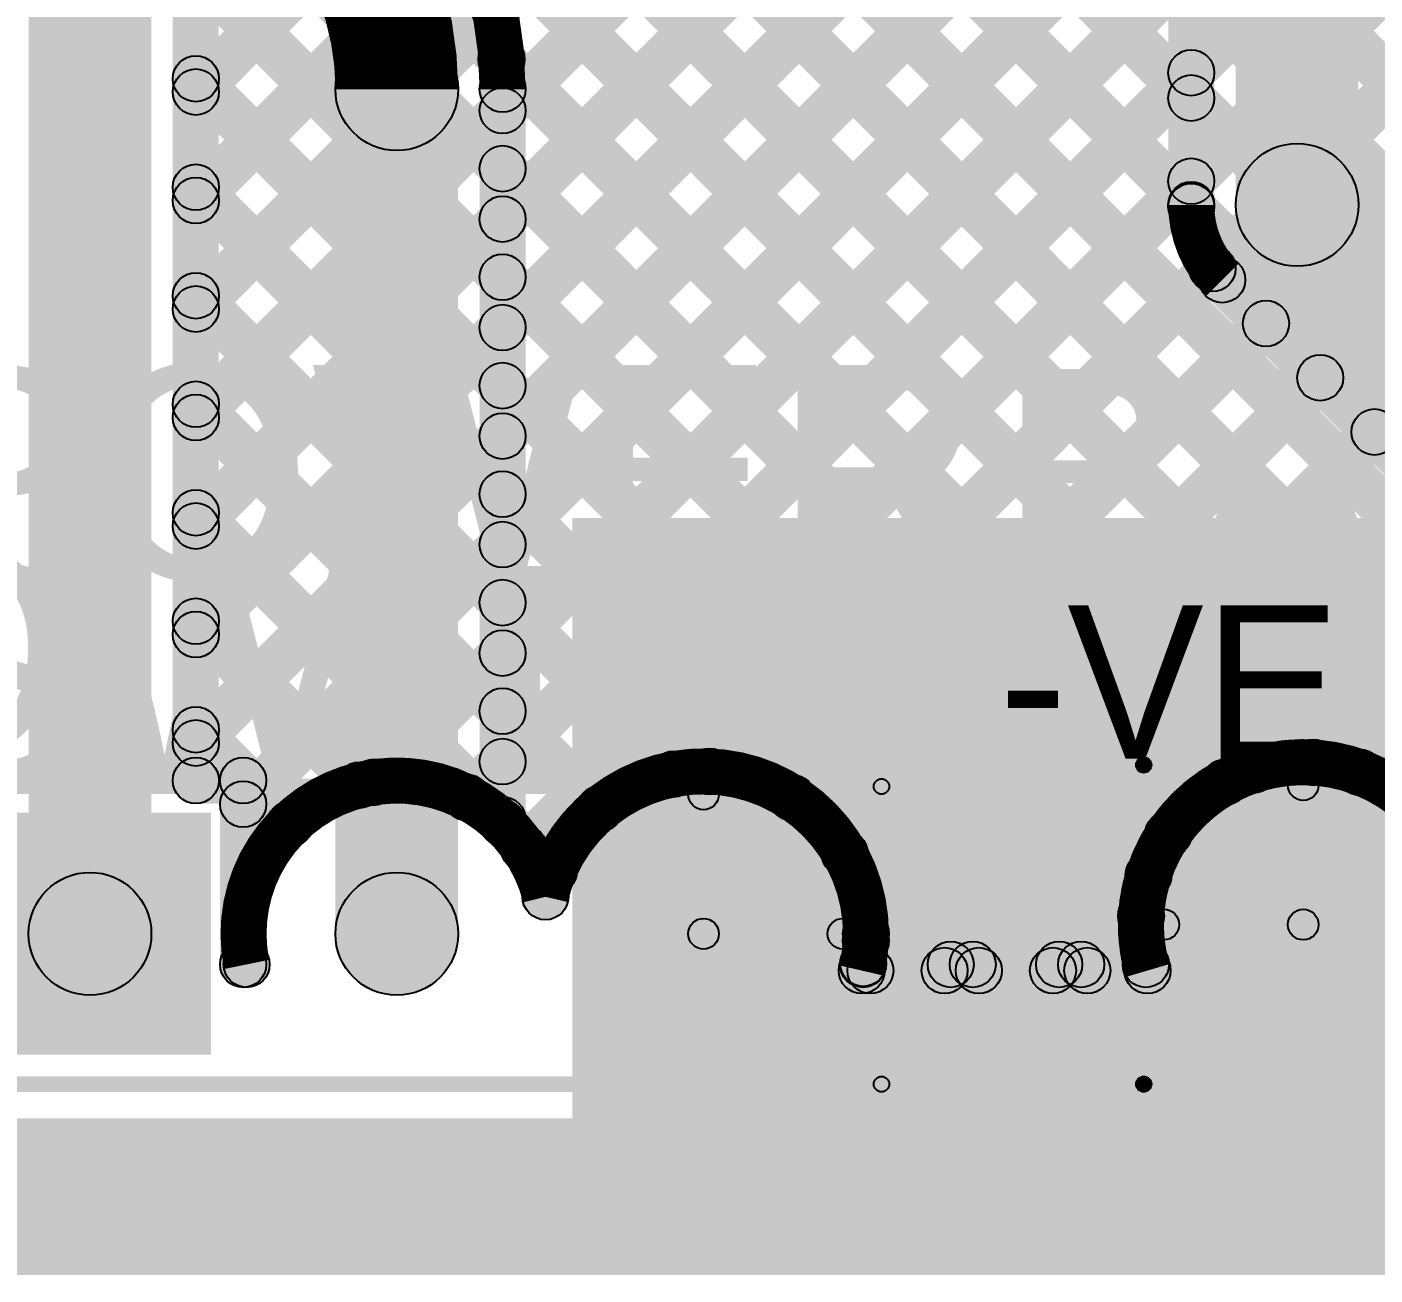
# Model space of a CAD drawing. Header units: millimetres. Extents: x 0 to 210, y 0 to 213.
# Drawn here: x 0.8422 to 1.2816, y -0.1094 to 0.2973 of the extents above; entities that cross this region are included whole.
import ezdxf

# ---------------------------------------------------------------- set-up
doc = ezdxf.new("R2010")
doc.units = ezdxf.units.MM
doc.header["$MEASUREMENT"] = 0
for name, color, linetype in [('BottomLayer', 5, 'Continuous'), ('BottomSolder', 6, 'Continuous'), ('PadHoleLayer', 156, 'Continuous'), ('TopLayer', 1, 'Continuous'), ('TopOverlay', 2, 'Continuous'), ('TopSolder', 216, 'Continuous')]:
    doc.layers.add(name, color=color, linetype=linetype)

# ---------------------------------------------------------------- blocks, each defined once
blk = doc.blocks.new('HDR_F_1X2_11')
at = {"layer": 'BottomLayer'}
blk.add_hatch(color=5, dxfattribs=at).paths.add_polyline_path([(-0.08543, 0.03543), (-0.01457, 0.03543), (-0.01457, -0.03543), (-0.08543, -0.03543)])
h = blk.add_hatch(color=5, dxfattribs=at)
edge = h.paths.add_edge_path()
edge.add_arc((0.05, 0), 0.03543, 0, 360)
at = {"layer": 'BottomSolder'}
blk.add_hatch(color=6, dxfattribs=at).paths.add_polyline_path([(-0.08943, 0.03943), (-0.01057, 0.03943), (-0.01057, -0.03943), (-0.08943, -0.03943)])
h = blk.add_hatch(color=6, dxfattribs=at)
edge = h.paths.add_edge_path()
edge.add_arc((0.05, 0), 0.03943, 0, 360)
at = {"layer": 'PadHoleLayer'}
h = blk.add_hatch(color=156, dxfattribs=at)
edge = h.paths.add_edge_path()
edge.add_arc((-0.05, 0), 0.01772, 0, 360)
h = blk.add_hatch(color=156, dxfattribs=at)
edge = h.paths.add_edge_path()
edge.add_arc((0.05, 0), 0.01772, 0, 360)
at = {"layer": 'TopLayer'}
blk.add_hatch(color=1, dxfattribs=at).paths.add_polyline_path([(-0.08543, 0.03543), (-0.01457, 0.03543), (-0.01457, -0.03543), (-0.08543, -0.03543)])
h = blk.add_hatch(color=1, dxfattribs=at)
edge = h.paths.add_edge_path()
edge.add_arc((0.05, 0), 0.03543, 0, 360)
at = {"layer": 'TopOverlay'}
h = blk.add_hatch(color=2, dxfattribs=at)
edge = h.paths.add_edge_path()
edge.add_arc((-0.102, 0.052), 0.0025, 0, 360)
h = blk.add_hatch(color=2, dxfattribs=at)
edge = h.paths.add_edge_path()
edge.add_arc((-0.102, 0.052), 0.0025, 0, 360)
for points in [[(0.102, 0.0545), (0.102, 0.0495), (-0.102, 0.0495), (-0.102, 0.0545)], [(-0.1045, 0.052), (-0.0995, 0.052), (-0.0995, -0.052), (-0.1045, -0.052)], [(0.0995, 0.052), (0.1045, 0.052), (0.1045, -0.052), (0.0995, -0.052)], [(0.102, -0.0495), (0.102, -0.0545), (-0.102, -0.0545), (-0.102, -0.0495)]]:
    blk.add_hatch(color=2, dxfattribs=at).paths.add_polyline_path(points)
h = blk.add_hatch(color=2, dxfattribs=at)
edge = h.paths.add_edge_path()
edge.add_arc((0.102, 0.052), 0.0025, 0, 360)
h = blk.add_hatch(color=2, dxfattribs=at)
edge = h.paths.add_edge_path()
edge.add_arc((0.102, 0.052), 0.0025, 0, 360)
h = blk.add_hatch(color=2, dxfattribs=at)
edge = h.paths.add_edge_path()
edge.add_arc((-0.102, -0.052), 0.0025, 0, 360)
h = blk.add_hatch(color=2, dxfattribs=at)
edge = h.paths.add_edge_path()
edge.add_arc((-0.102, -0.052), 0.0025, 0, 360)
h = blk.add_hatch(color=2, dxfattribs=at)
edge = h.paths.add_edge_path()
edge.add_arc((0.102, -0.052), 0.0025, 0, 360)
h = blk.add_hatch(color=2, dxfattribs=at)
edge = h.paths.add_edge_path()
edge.add_arc((0.102, -0.052), 0.0025, 0, 360)
at = {"layer": 'TopSolder'}
blk.add_hatch(color=216, dxfattribs=at).paths.add_polyline_path([(-0.08943, 0.03943), (-0.01057, 0.03943), (-0.01057, -0.03943), (-0.08943, -0.03943)])
h = blk.add_hatch(color=216, dxfattribs=at)
edge = h.paths.add_edge_path()
edge.add_arc((0.05, 0), 0.03943, 0, 360)
at = {"layer": 'TopOverlay'}
for centre in [(-0.102, 0.052), (-0.102, 0.052), (0.102, 0.052), (0.102, 0.052), (-0.102, -0.052), (-0.102, -0.052), (0.102, -0.052), (0.102, -0.052)]:
    blk.add_circle(centre, 0.0025, dxfattribs=at)
blk = doc.blocks.new('HDR_F_1X3_13')
at = {"layer": 'BottomLayer'}
blk.add_hatch(color=5, dxfattribs=at).paths.add_polyline_path([(-0.03543, 0.03543), (0.03543, 0.03543), (0.03543, -0.03543), (-0.03543, -0.03543)])
h = blk.add_hatch(color=5, dxfattribs=at)
edge = h.paths.add_edge_path()
edge.add_arc((0.1, 0), 0.03543, 0, 360)
h = blk.add_hatch(color=5, dxfattribs=at)
edge = h.paths.add_edge_path()
edge.add_arc((0.2, 0), 0.03543, 0, 360)
at = {"layer": 'BottomSolder'}
blk.add_hatch(color=6, dxfattribs=at).paths.add_polyline_path([(-0.03943, 0.03943), (0.03943, 0.03943), (0.03943, -0.03943), (-0.03943, -0.03943)])
h = blk.add_hatch(color=6, dxfattribs=at)
edge = h.paths.add_edge_path()
edge.add_arc((0.1, 0), 0.03943, 0, 360)
h = blk.add_hatch(color=6, dxfattribs=at)
edge = h.paths.add_edge_path()
edge.add_arc((0.2, 0), 0.03943, 0, 360)
at = {"layer": 'PadHoleLayer'}
h = blk.add_hatch(color=156, dxfattribs=at)
edge = h.paths.add_edge_path()
edge.add_arc((0, 0), 0.01772, 0, 360)
h = blk.add_hatch(color=156, dxfattribs=at)
edge = h.paths.add_edge_path()
edge.add_arc((0.1, 0), 0.01772, 0, 360)
h = blk.add_hatch(color=156, dxfattribs=at)
edge = h.paths.add_edge_path()
edge.add_arc((0.2, 0), 0.01772, 0, 360)
at = {"layer": 'TopLayer'}
blk.add_hatch(color=1, dxfattribs=at).paths.add_polyline_path([(-0.03543, 0.03543), (0.03543, 0.03543), (0.03543, -0.03543), (-0.03543, -0.03543)])
h = blk.add_hatch(color=1, dxfattribs=at)
edge = h.paths.add_edge_path()
edge.add_arc((0.1, 0), 0.03543, 0, 360)
h = blk.add_hatch(color=1, dxfattribs=at)
edge = h.paths.add_edge_path()
edge.add_arc((0.2, 0), 0.03543, 0, 360)
at = {"layer": 'TopOverlay'}
for points in [[(-0.062, 0.0455), (-0.062, 0.0505), (0.258, 0.0505), (0.258, 0.0455)], [(0.2605, -0.049), (0.2555, -0.049), (0.2555, 0.048), (0.2605, 0.048)], [(-0.062, -0.0515), (-0.062, -0.0465), (0.258, -0.0465), (0.258, -0.0515)]]:
    blk.add_hatch(color=2, dxfattribs=at).paths.add_polyline_path(points)
h = blk.add_hatch(color=2, dxfattribs=at)
edge = h.paths.add_edge_path()
edge.add_arc((0.258, 0.048), 0.0025, 0, 360)
h = blk.add_hatch(color=2, dxfattribs=at)
edge = h.paths.add_edge_path()
edge.add_arc((0.258, 0.048), 0.0025, 0, 360)
h = blk.add_hatch(color=2, dxfattribs=at)
edge = h.paths.add_edge_path()
edge.add_arc((0.258, -0.049), 0.0025, 0, 360)
h = blk.add_hatch(color=2, dxfattribs=at)
edge = h.paths.add_edge_path()
edge.add_arc((0.258, -0.049), 0.0025, 0, 360)
at = {"layer": 'TopSolder'}
blk.add_hatch(color=216, dxfattribs=at).paths.add_polyline_path([(-0.03943, 0.03943), (0.03943, 0.03943), (0.03943, -0.03943), (-0.03943, -0.03943)])
h = blk.add_hatch(color=216, dxfattribs=at)
edge = h.paths.add_edge_path()
edge.add_arc((0.1, 0), 0.03943, 0, 360)
h = blk.add_hatch(color=216, dxfattribs=at)
edge = h.paths.add_edge_path()
edge.add_arc((0.2, 0), 0.03943, 0, 360)
at = {"layer": 'TopOverlay'}
for centre in [(0.258, 0.048), (0.258, 0.048), (0.258, -0.049), (0.258, -0.049)]:
    blk.add_circle(centre, 0.0025, dxfattribs=at)

msp = doc.modelspace()

# ---------------------------------------------------------------- hatches: boundary and pattern name
at = {"layer": 'BottomLayer'}
for points in [[(0.88278, 0.0018), (0.84278, 0.0018), (0.84278, 0.69522), (0.88278, 0.69522)], [(0.90478, 0.05174), (0.88978, 0.05174), (0.88978, 0.69522), (0.90478, 0.69522)], [(1.22925, 0.23932), (1.21425, 0.23932), (1.21425, 0.67246), (1.22925, 0.67246)], [(1.27625, 0.23932), (1.23625, 0.23932), (1.23625, 0.67246), (1.27625, 0.67246)], [(0.90258, 0.2708), (0.89197, 0.2814), (1.21644, 0.60587), (1.22705, 0.59526)], [(0.89197, 0.5933), (0.90258, 0.60391), (1.22705, 0.27944), (1.21644, 0.26884)], [(0.90258, 0.23544), (0.89197, 0.24605), (1.21644, 0.57052), (1.22705, 0.55991)], [(0.89197, 0.55795), (0.90258, 0.56855), (1.22705, 0.24408), (1.21645, 0.23348)], [(0.90258, 0.20009), (0.89197, 0.21069), (1.21644, 0.53516), (1.22705, 0.52455)], [(0.89197, 0.52259), (0.90258, 0.5332), (1.32905, 0.10673), (1.31844, 0.09612)], [(0.90258, 0.16473), (0.89197, 0.17534), (1.21644, 0.49981), (1.22705, 0.4892)], [(0.89197, 0.48724), (0.90258, 0.49784), (1.32905, 0.07138), (1.31844, 0.06077)], [(0.90258, 0.12938), (0.89197, 0.13998), (1.21644, 0.46445), (1.22705, 0.45384)], [(0.89197, 0.45188), (0.90258, 0.46249), (1.31362, 0.05145), (1.30301, 0.04085)], [(0.90258, 0.09402), (0.89197, 0.10463), (1.21644, 0.42909), (1.22705, 0.41849)], [(0.89197, 0.41653), (0.90258, 0.42713), (1.26677, 0.06294), (1.25616, 0.05234)], [(0.90258, 0.05867), (0.89197, 0.06927), (1.21644, 0.39374), (1.22705, 0.38313)], [(0.89197, 0.38117), (0.90258, 0.39178), (1.23793, 0.05643), (1.22732, 0.04582)], [(0.89197, 0.34582), (0.90258, 0.35642), (1.21952, 0.03949), (1.20891, 0.02888)], [(0.91801, 0.03874), (0.90741, 0.04935), (1.21644, 0.35838), (1.22705, 0.34778)], [(0.89197, 0.31046), (0.90258, 0.32107), (1.21069, 0.01296), (1.20009, 0.00235)], [(0.96048, 0.04585), (0.94987, 0.05646), (1.21644, 0.32303), (1.22705, 0.31242)], [(0.89197, 0.2751), (0.90258, 0.28571), (1.19117, -0.00288), (1.18056, -0.01348)], [(0.9909, 0.04092), (0.98029, 0.05152), (1.21644, 0.28767), (1.22705, 0.27707)], [(1.00959, 0.02425), (0.99898, 0.03486), (1.21644, 0.25232), (1.22705, 0.24171)], [(1.2421, 0.22518), (1.27039, 0.25346), (1.37239, 0.15146), (1.3441, 0.12318)], [(0.89197, 0.23975), (0.90258, 0.25036), (1.15581, -0.00288), (1.14521, -0.01348)], [(1.07009, 0.0494), (1.05948, 0.06), (1.22337, 0.22389), (1.23397, 0.21328)], [(1.22655, 0.20962), (1.23715, 0.22023), (1.32905, 0.12833), (1.31844, 0.11772)], [(0.89197, 0.20439), (0.90258, 0.215), (1.05843, 0.05915), (1.04782, 0.04855)], [(1.09693, 0.04088), (1.08632, 0.05149), (1.2408, 0.20597), (1.25141, 0.19536)], [(1.11409, 0.02268), (1.10348, 0.03329), (1.25848, 0.18829), (1.26909, 0.17768)], [(0.89197, 0.16904), (0.90258, 0.17965), (1.03434, 0.04789), (1.02373, 0.03728)], [(1.12096, -0.00579), (1.11036, 0.00481), (1.27616, 0.17061), (1.28677, 0.16001)], [(1.14863, -0.01348), (1.13802, -0.00288), (1.29384, 0.15294), (1.30444, 0.14233)], [(0.89197, 0.13368), (0.90258, 0.14429), (1.01927, 0.0276), (1.00867, 0.01699)], [(1.02, -0.08176), (1.299, -0.08176), (1.299, 0.13732), (1.02, 0.13732)], [(1.24737, 0.0499), (1.23676, 0.06051), (1.31151, 0.13526), (1.32212, 0.12465)], [(0.89197, 0.09833), (0.90258, 0.10893), (0.95597, 0.05555), (0.94536, 0.04494)], [(1.28195, 0.04913), (1.27135, 0.05974), (1.31844, 0.10683), (1.32905, 0.09622)], [(0.89197, 0.06297), (0.90258, 0.07358), (0.93326, 0.0429), (0.92266, 0.03229)], [(0.89728, 0.04424), (0.89728, 0.05924), (0.91271, 0.05924), (0.91271, 0.04424)], [(0.92021, -0.00818), (0.90521, -0.00818), (0.90521, 0.05174), (0.92021, 0.05174)], [(1.26325, 0.0048), (1.25325, 0.0048), (1.25325, 0.05024), (1.26325, 0.05024)], [(1.06778, 0.0018), (1.05778, 0.0018), (1.05778, 0.04724), (1.06778, 0.04724)], [(1.18399, -0.01348), (1.17338, -0.00288), (1.20254, 0.02629), (1.21315, 0.01568)], [(1.21281, -0.0002), (1.21281, 0.0098), (1.25825, 0.0098), (1.25825, -0.0002)], [(1.06278, -0.0032), (1.06278, 0.0068), (1.10821, 0.0068), (1.10821, -0.0032)], [(1.11476, -0.01568), (1.11476, -0.00068), (1.20693, -0.00068), (1.20693, -0.01568)], [(0.58, -0.10939), (1.837, -0.10939), (1.837, -0.05834), (0.58, -0.05834)]]:
    msp.add_hatch(color=5, dxfattribs=at).paths.add_polyline_path(points)
h = msp.add_hatch(color=5, dxfattribs=at)
edge = h.paths.add_edge_path()
edge.add_arc((0.89728, 0.28041), 0.0075, 0, 360)
h = msp.add_hatch(color=5, dxfattribs=at)
edge = h.paths.add_edge_path()
edge.add_arc((1.22175, 0.28237), 0.0075, 0, 360)
h = msp.add_hatch(color=5, dxfattribs=at)
edge = h.paths.add_edge_path()
edge.add_arc((0.89728, 0.2761), 0.0075, 0, 360)
h = msp.add_hatch(color=5, dxfattribs=at)
edge = h.paths.add_edge_path()
edge.add_arc((1.22175, 0.27414), 0.0075, 0, 360)
h = msp.add_hatch(color=5, dxfattribs=at)
edge = h.paths.add_edge_path()
edge.add_arc((1.25625, 0.23932), 0.02, 0, 360)
h = msp.add_hatch(color=5, dxfattribs=at)
edge = h.paths.add_edge_path()
edge.add_arc((1.25625, 0.23932), 0.02, 0, 360)
h = msp.add_hatch(color=5, dxfattribs=at)
edge = h.paths.add_edge_path()
edge.add_arc((0.89728, 0.24505), 0.0075, 0, 360)
h = msp.add_hatch(color=5, dxfattribs=at)
edge = h.paths.add_edge_path()
edge.add_arc((1.22175, 0.24701), 0.0075, 0, 360)
h = msp.add_hatch(color=5, dxfattribs=at)
edge = h.paths.add_edge_path()
edge.add_arc((0.89728, 0.24075), 0.0075, 0, 360)
h = msp.add_hatch(color=5, dxfattribs=at)
edge = h.paths.add_edge_path()
edge.add_arc((1.22175, 0.23932), 0.0075, 0, 360)
h = msp.add_hatch(color=5, dxfattribs=at)
edge = h.paths.add_edge_path()
edge.add_arc((1.22175, 0.23932), 0.0075, 0, 360)
h = msp.add_hatch(color=5, dxfattribs=at)
edge = h.paths.add_edge_path()
edge.add_arc((1.22175, 0.23932), 0.0075, 0, 360)
h = msp.add_hatch(color=5, dxfattribs=at)
edge = h.paths.add_edge_path()
edge.add_arc((1.22175, 0.23878), 0.0075, 0, 360)
h = msp.add_hatch(color=5, dxfattribs=at)
edge = h.paths.add_edge_path()
edge.add_arc((1.22867, 0.21858), 0.0075, 0, 360)
h = msp.add_hatch(color=5, dxfattribs=at)
edge = h.paths.add_edge_path()
edge.add_arc((1.23185, 0.21492), 0.0075, 0, 360)
h = msp.add_hatch(color=5, dxfattribs=at)
edge = h.paths.add_edge_path()
edge.add_arc((1.23185, 0.21492), 0.0075, 0, 360)
h = msp.add_hatch(color=5, dxfattribs=at)
edge = h.paths.add_edge_path()
edge.add_arc((1.23185, 0.21492), 0.0075, 0, 360)
h = msp.add_hatch(color=5, dxfattribs=at)
edge = h.paths.add_edge_path()
edge.add_arc((0.89728, 0.2097), 0.0075, 0, 360)
h = msp.add_hatch(color=5, dxfattribs=at)
edge = h.paths.add_edge_path()
edge.add_arc((0.89728, 0.20539), 0.0075, 0, 360)
h = msp.add_hatch(color=5, dxfattribs=at)
edge = h.paths.add_edge_path()
edge.add_arc((1.24611, 0.20067), 0.0075, 0, 360)
h = msp.add_hatch(color=5, dxfattribs=at)
edge = h.paths.add_edge_path()
edge.add_arc((1.26378, 0.18299), 0.0075, 0, 360)
h = msp.add_hatch(color=5, dxfattribs=at)
edge = h.paths.add_edge_path()
edge.add_arc((0.89728, 0.17434), 0.0075, 0, 360)
h = msp.add_hatch(color=5, dxfattribs=at)
edge = h.paths.add_edge_path()
edge.add_arc((0.89728, 0.17003), 0.0075, 0, 360)
h = msp.add_hatch(color=5, dxfattribs=at)
edge = h.paths.add_edge_path()
edge.add_arc((1.28146, 0.16531), 0.0075, 0, 360)
h = msp.add_hatch(color=5, dxfattribs=at)
edge = h.paths.add_edge_path()
edge.add_arc((0.89728, 0.13899), 0.0075, 0, 360)
h = msp.add_hatch(color=5, dxfattribs=at)
edge = h.paths.add_edge_path()
edge.add_arc((0.89728, 0.13468), 0.0075, 0, 360)
h = msp.add_hatch(color=5, dxfattribs=at)
edge = h.paths.add_edge_path()
edge.add_arc((0.89728, 0.10363), 0.0075, 0, 360)
h = msp.add_hatch(color=5, dxfattribs=at)
edge = h.paths.add_edge_path()
edge.add_arc((0.89728, 0.09932), 0.0075, 0, 360)
h = msp.add_hatch(color=5, dxfattribs=at)
edge = h.paths.add_edge_path()
edge.add_arc((0.89728, 0.06828), 0.0075, 0, 360)
h = msp.add_hatch(color=5, dxfattribs=at)
edge = h.paths.add_edge_path()
edge.add_arc((0.89728, 0.06397), 0.0075, 0, 360)
h = msp.add_hatch(color=5, dxfattribs=at)
edge = h.paths.add_edge_path()
edge.add_arc((1.06479, 0.0547), 0.0075, 0, 360)
h = msp.add_hatch(color=5, dxfattribs=at)
edge = h.paths.add_edge_path()
edge.add_arc((1.24207, 0.0552), 0.0075, 0, 360)
h = msp.add_hatch(color=5, dxfattribs=at)
edge = h.paths.add_edge_path()
edge.add_arc((1.26147, 0.05764), 0.0075, 0, 360)
h = msp.add_hatch(color=5, dxfattribs=at)
edge = h.paths.add_edge_path()
edge.add_arc((1.27665, 0.05443), 0.0075, 0, 360)
h = msp.add_hatch(color=5, dxfattribs=at)
edge = h.paths.add_edge_path()
edge.add_arc((0.89728, 0.05174), 0.0075, 0, 360)
h = msp.add_hatch(color=5, dxfattribs=at)
edge = h.paths.add_edge_path()
edge.add_arc((0.89728, 0.05174), 0.0075, 0, 360)
h = msp.add_hatch(color=5, dxfattribs=at)
edge = h.paths.add_edge_path()
edge.add_arc((0.91271, 0.05174), 0.0075, 0, 360)
h = msp.add_hatch(color=5, dxfattribs=at)
edge = h.paths.add_edge_path()
edge.add_arc((0.91271, 0.05174), 0.0075, 0, 360)
h = msp.add_hatch(color=5, dxfattribs=at)
edge = h.paths.add_edge_path()
edge.add_arc((0.95066, 0.05025), 0.0075, 0, 360)
h = msp.add_hatch(color=5, dxfattribs=at)
edge = h.paths.add_edge_path()
edge.add_arc((0.95517, 0.05115), 0.0075, 0, 360)
h = msp.add_hatch(color=5, dxfattribs=at)
edge = h.paths.add_edge_path()
edge.add_arc((1.05313, 0.05385), 0.0075, 0, 360)
h = msp.add_hatch(color=5, dxfattribs=at)
edge = h.paths.add_edge_path()
edge.add_arc((1.23263, 0.05113), 0.0075, 0, 360)
h = msp.add_hatch(color=5, dxfattribs=at)
edge = h.paths.add_edge_path()
edge.add_arc((0.98559, 0.04622), 0.0075, 0, 360)
h = msp.add_hatch(color=5, dxfattribs=at)
edge = h.paths.add_edge_path()
edge.add_arc((1.09163, 0.04619), 0.0075, 0, 360)
h = msp.add_hatch(color=5, dxfattribs=at)
edge = h.paths.add_edge_path()
edge.add_arc((1.25825, 0.05024), 0.005, 0, 360)
h = msp.add_hatch(color=5, dxfattribs=at)
edge = h.paths.add_edge_path()
edge.add_arc((0.91271, 0.04405), 0.0075, 0, 360)
h = msp.add_hatch(color=5, dxfattribs=at)
edge = h.paths.add_edge_path()
edge.add_arc((1.02903, 0.04259), 0.0075, 0, 360)
h = msp.add_hatch(color=5, dxfattribs=at)
edge = h.paths.add_edge_path()
edge.add_arc((1.06278, 0.04724), 0.005, 0, 360)
h = msp.add_hatch(color=5, dxfattribs=at)
edge = h.paths.add_edge_path()
edge.add_arc((0.92796, 0.03759), 0.0075, 0, 360)
h = msp.add_hatch(color=5, dxfattribs=at)
edge = h.paths.add_edge_path()
edge.add_arc((1.21421, 0.03418), 0.0075, 0, 360)
h = msp.add_hatch(color=5, dxfattribs=at)
edge = h.paths.add_edge_path()
edge.add_arc((1.00429, 0.02956), 0.0075, 0, 360)
h = msp.add_hatch(color=5, dxfattribs=at)
edge = h.paths.add_edge_path()
edge.add_arc((1.10878, 0.02799), 0.0075, 0, 360)
h = msp.add_hatch(color=5, dxfattribs=at)
edge = h.paths.add_edge_path()
edge.add_arc((1.01397, 0.02229), 0.0075, 0, 360)
h = msp.add_hatch(color=5, dxfattribs=at)
edge = h.paths.add_edge_path()
edge.add_arc((1.20785, 0.02098), 0.0075, 0, 360)
h = msp.add_hatch(color=5, dxfattribs=at)
edge = h.paths.add_edge_path()
edge.add_arc((0.86278, 0.0018), 0.02, 0, 360)
h = msp.add_hatch(color=5, dxfattribs=at)
edge = h.paths.add_edge_path()
edge.add_arc((1.01124, 0.01386), 0.0075, 0, 360)
h = msp.add_hatch(color=5, dxfattribs=at)
edge = h.paths.add_edge_path()
edge.add_arc((1.01124, 0.01386), 0.0075, 0, 360)
h = msp.add_hatch(color=5, dxfattribs=at)
edge = h.paths.add_edge_path()
edge.add_arc((1.20539, 0.00765), 0.0075, 0, 360)
h = msp.add_hatch(color=5, dxfattribs=at)
edge = h.paths.add_edge_path()
edge.add_arc((1.11571, 0.0018), 0.0075, 0, 360)
h = msp.add_hatch(color=5, dxfattribs=at)
edge = h.paths.add_edge_path()
edge.add_arc((1.11571, 0.0018), 0.0075, 0, 360)
h = msp.add_hatch(color=5, dxfattribs=at)
edge = h.paths.add_edge_path()
edge.add_arc((1.21281, 0.0048), 0.005, 0, 360)
h = msp.add_hatch(color=5, dxfattribs=at)
edge = h.paths.add_edge_path()
edge.add_arc((1.25825, 0.0048), 0.005, 0, 360)
h = msp.add_hatch(color=5, dxfattribs=at)
edge = h.paths.add_edge_path()
edge.add_arc((1.25825, 0.0048), 0.005, 0, 360)
h = msp.add_hatch(color=5, dxfattribs=at)
edge = h.paths.add_edge_path()
edge.add_arc((1.06278, 0.0018), 0.005, 0, 360)
h = msp.add_hatch(color=5, dxfattribs=at)
edge = h.paths.add_edge_path()
edge.add_arc((1.06278, 0.0018), 0.005, 0, 360)
h = msp.add_hatch(color=5, dxfattribs=at)
edge = h.paths.add_edge_path()
edge.add_arc((1.10821, 0.0018), 0.005, 0, 360)
h = msp.add_hatch(color=5, dxfattribs=at)
edge = h.paths.add_edge_path()
edge.add_arc((1.11566, -0.00049), 0.0075, 0, 360)
h = msp.add_hatch(color=5, dxfattribs=at)
edge = h.paths.add_edge_path()
edge.add_arc((0.91271, -0.00818), 0.0075, 0, 360)
h = msp.add_hatch(color=5, dxfattribs=at)
edge = h.paths.add_edge_path()
edge.add_arc((0.91385, -0.00818), 0.0075, 0, 360)
h = msp.add_hatch(color=5, dxfattribs=at)
edge = h.paths.add_edge_path()
edge.add_arc((1.11476, -0.00818), 0.0075, 0, 360)
h = msp.add_hatch(color=5, dxfattribs=at)
edge = h.paths.add_edge_path()
edge.add_arc((1.11476, -0.00818), 0.0075, 0, 360)
h = msp.add_hatch(color=5, dxfattribs=at)
edge = h.paths.add_edge_path()
edge.add_arc((1.14333, -0.00818), 0.0075, 0, 360)
h = msp.add_hatch(color=5, dxfattribs=at)
edge = h.paths.add_edge_path()
edge.add_arc((1.15051, -0.00818), 0.0075, 0, 360)
h = msp.add_hatch(color=5, dxfattribs=at)
edge = h.paths.add_edge_path()
edge.add_arc((1.17868, -0.00818), 0.0075, 0, 360)
h = msp.add_hatch(color=5, dxfattribs=at)
edge = h.paths.add_edge_path()
edge.add_arc((1.18587, -0.00818), 0.0075, 0, 360)
h = msp.add_hatch(color=5, dxfattribs=at)
edge = h.paths.add_edge_path()
edge.add_arc((1.20693, -0.00818), 0.0075, 0, 360)
h = msp.add_hatch(color=5, dxfattribs=at)
edge = h.paths.add_edge_path()
edge.add_arc((1.20693, -0.00818), 0.0075, 0, 360)
at = {"layer": 'TopLayer'}
for points in [[(0.72066, 0.6232), (0.73127, 0.6338), (1.31362, 0.05145), (1.30301, 0.04085)], [(0.75601, 0.6232), (0.76662, 0.6338), (1.34038, 0.06004), (1.32978, 0.04943)], [(0.79137, 0.6232), (0.80198, 0.6338), (1.37574, 0.06004), (1.36513, 0.04943)], [(0.82673, 0.6232), (0.83733, 0.6338), (1.41109, 0.06004), (1.40049, 0.04943)], [(0.86208, 0.6232), (0.87269, 0.6338), (1.4978, 0.00869), (1.48719, -0.00192)], [(0.89744, 0.6232), (0.90804, 0.6338), (1.47458, 0.06726), (1.46398, 0.05666)], [(0.93279, 0.6232), (0.9434, 0.6338), (1.47482, 0.10238), (1.46422, 0.09177)], [(1.00258, 0.26473), (0.99197, 0.27534), (1.3059, 0.58927), (1.31651, 0.57866)], [(1.00258, 0.22938), (0.99197, 0.23998), (1.31219, 0.5602), (1.3228, 0.54959)], [(1.00258, 0.19402), (0.99197, 0.20463), (1.3122, 0.52485), (1.3228, 0.51424)], [(1.11409, 0.02268), (1.10348, 0.03329), (1.5642, 0.49401), (1.5748, 0.4834)], [(1.00258, 0.15867), (0.99197, 0.16927), (1.3122, 0.48949), (1.3228, 0.47889)], [(1.12096, -0.00579), (1.11036, 0.00481), (1.5642, 0.45865), (1.5748, 0.44804)], [(1.00258, 0.12331), (0.99197, 0.13392), (1.3122, 0.45414), (1.3228, 0.44353)], [(1.14663, -0.01548), (1.13602, -0.00488), (1.5642, 0.4233), (1.5748, 0.41269)], [(1.00258, 0.08795), (0.99197, 0.09856), (1.3122, 0.41878), (1.3228, 0.40818)], [(1.24737, 0.0499), (1.23676, 0.06051), (1.56906, 0.3928), (1.57967, 0.3822)], [(1.28195, 0.04913), (1.27135, 0.05974), (1.60441, 0.3928), (1.61502, 0.3822)], [(1.00258, 0.0526), (0.99197, 0.06321), (1.3122, 0.38343), (1.3228, 0.37282)], [(1.00959, 0.02425), (0.99898, 0.03486), (1.3122, 0.34807), (1.3228, 0.33747)], [(0.97885, 0.32965), (0.98945, 0.34026), (1.26677, 0.06294), (1.25616, 0.05234)], [(1.07009, 0.0494), (1.05948, 0.06), (1.31153, 0.31205), (1.32214, 0.30144)], [(0.99161, 0.28153), (1.00222, 0.29214), (1.23793, 0.05643), (1.22732, 0.04582)], [(1.09693, 0.04088), (1.08632, 0.05149), (1.32259, 0.28776), (1.3332, 0.27715)], [(0.98278, 0.0018), (0.94278, 0.0018), (0.94278, 0.277), (0.98278, 0.277)], [(1.00478, 0.0379), (0.98978, 0.0379), (0.98978, 0.277), (1.00478, 0.277)], [(0.99197, 0.24582), (1.00258, 0.25642), (1.21952, 0.03949), (1.20891, 0.02888)], [(0.99197, 0.21046), (1.00258, 0.22107), (1.21069, 0.01296), (1.20009, 0.00235)], [(0.99197, 0.1751), (1.00258, 0.18571), (1.19317, -0.00488), (1.18256, -0.01548)], [(0.99197, 0.13975), (1.00258, 0.15036), (1.15781, -0.00488), (1.14721, -0.01548)], [(0.99197, 0.10439), (1.00258, 0.115), (1.05843, 0.05915), (1.04782, 0.04855)], [(0.99197, 0.06904), (1.00258, 0.07965), (1.03434, 0.04789), (1.02373, 0.03728)], [(1.26325, 0.0048), (1.25325, 0.0048), (1.25325, 0.05024), (1.26325, 0.05024)], [(0.99197, 0.03368), (1.00258, 0.04429), (1.01927, 0.0276), (1.00867, 0.01699)], [(1.06778, 0.0018), (1.05778, 0.0018), (1.05778, 0.04724), (1.06778, 0.04724)], [(1.18199, -0.01548), (1.17138, -0.00488), (1.20254, 0.02629), (1.21315, 0.01568)], [(1.21281, -0.0002), (1.21281, 0.0098), (1.25825, 0.0098), (1.25825, -0.0002)], [(1.06278, -0.0032), (1.06278, 0.0068), (1.10821, 0.0068), (1.10821, -0.0032)], [(1.10952, -0.01315), (1.12013, -0.00254), (1.12246, -0.00488), (1.11185, -0.01548)], [(1.11434, -0.01768), (1.11434, -0.00268), (1.20748, -0.00268), (1.20748, -0.01768)]]:
    msp.add_hatch(color=1, dxfattribs=at).paths.add_polyline_path(points)
h = msp.add_hatch(color=1, dxfattribs=at)
edge = h.paths.add_edge_path()
edge.add_arc((0.99477, 0.30288), 0.0075, 0, 360)
h = msp.add_hatch(color=1, dxfattribs=at)
edge = h.paths.add_edge_path()
edge.add_arc((0.96278, 0.277), 0.02, 0, 360)
h = msp.add_hatch(color=1, dxfattribs=at)
edge = h.paths.add_edge_path()
edge.add_arc((0.96278, 0.277), 0.02, 0, 360)
h = msp.add_hatch(color=1, dxfattribs=at)
edge = h.paths.add_edge_path()
edge.add_arc((0.99692, 0.28683), 0.0075, 0, 360)
h = msp.add_hatch(color=1, dxfattribs=at)
edge = h.paths.add_edge_path()
edge.add_arc((0.99728, 0.277), 0.0075, 0, 360)
h = msp.add_hatch(color=1, dxfattribs=at)
edge = h.paths.add_edge_path()
edge.add_arc((0.99728, 0.277), 0.0075, 0, 360)
h = msp.add_hatch(color=1, dxfattribs=at)
edge = h.paths.add_edge_path()
edge.add_arc((0.99728, 0.27003), 0.0075, 0, 360)
h = msp.add_hatch(color=1, dxfattribs=at)
edge = h.paths.add_edge_path()
edge.add_arc((0.99728, 0.25112), 0.0075, 0, 360)
h = msp.add_hatch(color=1, dxfattribs=at)
edge = h.paths.add_edge_path()
edge.add_arc((0.99728, 0.23468), 0.0075, 0, 360)
h = msp.add_hatch(color=1, dxfattribs=at)
edge = h.paths.add_edge_path()
edge.add_arc((0.99728, 0.21576), 0.0075, 0, 360)
h = msp.add_hatch(color=1, dxfattribs=at)
edge = h.paths.add_edge_path()
edge.add_arc((0.99728, 0.19932), 0.0075, 0, 360)
h = msp.add_hatch(color=1, dxfattribs=at)
edge = h.paths.add_edge_path()
edge.add_arc((0.99728, 0.18041), 0.0075, 0, 360)
h = msp.add_hatch(color=1, dxfattribs=at)
edge = h.paths.add_edge_path()
edge.add_arc((0.99728, 0.16397), 0.0075, 0, 360)
h = msp.add_hatch(color=1, dxfattribs=at)
edge = h.paths.add_edge_path()
edge.add_arc((0.99728, 0.14505), 0.0075, 0, 360)
h = msp.add_hatch(color=1, dxfattribs=at)
edge = h.paths.add_edge_path()
edge.add_arc((0.99728, 0.12861), 0.0075, 0, 360)
h = msp.add_hatch(color=1, dxfattribs=at)
edge = h.paths.add_edge_path()
edge.add_arc((0.99728, 0.1097), 0.0075, 0, 360)
h = msp.add_hatch(color=1, dxfattribs=at)
edge = h.paths.add_edge_path()
edge.add_arc((0.99728, 0.09326), 0.0075, 0, 360)
h = msp.add_hatch(color=1, dxfattribs=at)
edge = h.paths.add_edge_path()
edge.add_arc((0.99728, 0.07434), 0.0075, 0, 360)
h = msp.add_hatch(color=1, dxfattribs=at)
edge = h.paths.add_edge_path()
edge.add_arc((0.99728, 0.0579), 0.0075, 0, 360)
h = msp.add_hatch(color=1, dxfattribs=at)
edge = h.paths.add_edge_path()
edge.add_arc((1.06479, 0.0547), 0.0075, 0, 360)
h = msp.add_hatch(color=1, dxfattribs=at)
edge = h.paths.add_edge_path()
edge.add_arc((1.24207, 0.0552), 0.0075, 0, 360)
h = msp.add_hatch(color=1, dxfattribs=at)
edge = h.paths.add_edge_path()
edge.add_arc((1.26147, 0.05764), 0.0075, 0, 360)
h = msp.add_hatch(color=1, dxfattribs=at)
edge = h.paths.add_edge_path()
edge.add_arc((1.27665, 0.05443), 0.0075, 0, 360)
h = msp.add_hatch(color=1, dxfattribs=at)
edge = h.paths.add_edge_path()
edge.add_arc((1.05313, 0.05385), 0.0075, 0, 360)
h = msp.add_hatch(color=1, dxfattribs=at)
edge = h.paths.add_edge_path()
edge.add_arc((1.23263, 0.05113), 0.0075, 0, 360)
h = msp.add_hatch(color=1, dxfattribs=at)
edge = h.paths.add_edge_path()
edge.add_arc((1.09163, 0.04619), 0.0075, 0, 360)
h = msp.add_hatch(color=1, dxfattribs=at)
edge = h.paths.add_edge_path()
edge.add_arc((1.25825, 0.05024), 0.005, 0, 360)
h = msp.add_hatch(color=1, dxfattribs=at)
edge = h.paths.add_edge_path()
edge.add_arc((1.02903, 0.04259), 0.0075, 0, 360)
h = msp.add_hatch(color=1, dxfattribs=at)
edge = h.paths.add_edge_path()
edge.add_arc((1.06278, 0.04724), 0.005, 0, 360)
h = msp.add_hatch(color=1, dxfattribs=at)
edge = h.paths.add_edge_path()
edge.add_arc((0.99728, 0.03899), 0.0075, 0, 360)
h = msp.add_hatch(color=1, dxfattribs=at)
edge = h.paths.add_edge_path()
edge.add_arc((0.99728, 0.0379), 0.0075, 0, 360)
h = msp.add_hatch(color=1, dxfattribs=at)
edge = h.paths.add_edge_path()
edge.add_arc((0.99728, 0.0379), 0.0075, 0, 360)
h = msp.add_hatch(color=1, dxfattribs=at)
edge = h.paths.add_edge_path()
edge.add_arc((1.21421, 0.03418), 0.0075, 0, 360)
h = msp.add_hatch(color=1, dxfattribs=at)
edge = h.paths.add_edge_path()
edge.add_arc((1.00429, 0.02956), 0.0075, 0, 360)
h = msp.add_hatch(color=1, dxfattribs=at)
edge = h.paths.add_edge_path()
edge.add_arc((1.10878, 0.02799), 0.0075, 0, 360)
h = msp.add_hatch(color=1, dxfattribs=at)
edge = h.paths.add_edge_path()
edge.add_arc((1.01397, 0.02229), 0.0075, 0, 360)
h = msp.add_hatch(color=1, dxfattribs=at)
edge = h.paths.add_edge_path()
edge.add_arc((1.20785, 0.02098), 0.0075, 0, 360)
h = msp.add_hatch(color=1, dxfattribs=at)
edge = h.paths.add_edge_path()
edge.add_arc((0.96278, 0.0018), 0.02, 0, 360)
h = msp.add_hatch(color=1, dxfattribs=at)
edge = h.paths.add_edge_path()
edge.add_arc((1.01124, 0.01386), 0.0075, 0, 360)
h = msp.add_hatch(color=1, dxfattribs=at)
edge = h.paths.add_edge_path()
edge.add_arc((1.01124, 0.01386), 0.0075, 0, 360)
h = msp.add_hatch(color=1, dxfattribs=at)
edge = h.paths.add_edge_path()
edge.add_arc((1.20539, 0.00765), 0.0075, 0, 360)
h = msp.add_hatch(color=1, dxfattribs=at)
edge = h.paths.add_edge_path()
edge.add_arc((1.11571, 0.0018), 0.0075, 0, 360)
h = msp.add_hatch(color=1, dxfattribs=at)
edge = h.paths.add_edge_path()
edge.add_arc((1.11571, 0.0018), 0.0075, 0, 360)
h = msp.add_hatch(color=1, dxfattribs=at)
edge = h.paths.add_edge_path()
edge.add_arc((1.21281, 0.0048), 0.005, 0, 360)
h = msp.add_hatch(color=1, dxfattribs=at)
edge = h.paths.add_edge_path()
edge.add_arc((1.25825, 0.0048), 0.005, 0, 360)
h = msp.add_hatch(color=1, dxfattribs=at)
edge = h.paths.add_edge_path()
edge.add_arc((1.25825, 0.0048), 0.005, 0, 360)
h = msp.add_hatch(color=1, dxfattribs=at)
edge = h.paths.add_edge_path()
edge.add_arc((1.06278, 0.0018), 0.005, 0, 360)
h = msp.add_hatch(color=1, dxfattribs=at)
edge = h.paths.add_edge_path()
edge.add_arc((1.06278, 0.0018), 0.005, 0, 360)
h = msp.add_hatch(color=1, dxfattribs=at)
edge = h.paths.add_edge_path()
edge.add_arc((1.10821, 0.0018), 0.005, 0, 360)
h = msp.add_hatch(color=1, dxfattribs=at)
edge = h.paths.add_edge_path()
edge.add_arc((1.11566, -0.00049), 0.0075, 0, 360)
h = msp.add_hatch(color=1, dxfattribs=at)
edge = h.paths.add_edge_path()
edge.add_arc((1.11434, -0.01018), 0.0075, 0, 360)
h = msp.add_hatch(color=1, dxfattribs=at)
edge = h.paths.add_edge_path()
edge.add_arc((1.11434, -0.01018), 0.0075, 0, 360)
h = msp.add_hatch(color=1, dxfattribs=at)
edge = h.paths.add_edge_path()
edge.add_arc((1.11482, -0.00785), 0.0075, 0, 360)
h = msp.add_hatch(color=1, dxfattribs=at)
edge = h.paths.add_edge_path()
edge.add_arc((1.11716, -0.01018), 0.0075, 0, 360)
h = msp.add_hatch(color=1, dxfattribs=at)
edge = h.paths.add_edge_path()
edge.add_arc((1.14133, -0.01018), 0.0075, 0, 360)
h = msp.add_hatch(color=1, dxfattribs=at)
edge = h.paths.add_edge_path()
edge.add_arc((1.15251, -0.01018), 0.0075, 0, 360)
h = msp.add_hatch(color=1, dxfattribs=at)
edge = h.paths.add_edge_path()
edge.add_arc((1.17668, -0.01018), 0.0075, 0, 360)
h = msp.add_hatch(color=1, dxfattribs=at)
edge = h.paths.add_edge_path()
edge.add_arc((1.18787, -0.01018), 0.0075, 0, 360)
h = msp.add_hatch(color=1, dxfattribs=at)
edge = h.paths.add_edge_path()
edge.add_arc((1.20748, -0.01018), 0.0075, 0, 360)
h = msp.add_hatch(color=1, dxfattribs=at)
edge = h.paths.add_edge_path()
edge.add_arc((1.20748, -0.01018), 0.0075, 0, 360)

# ---------------------------------------------------------------- linework, layer by layer
at = {"layer": 'BottomLayer', "const_width": 0.015}
for points in [[(1.23185, 0.21492, -0.198912), (1.22175, 0.23932)], [(1.23185, 0.21492, -0.198912), (1.22175, 0.23932)], [(1.01124, 0.01386, -0.891281), (1.11571, 0.0018)], [(1.20693, -0.00818, -0.959456), (1.30831, 0.02199)], [(0.91385, -0.00818, -0.979003), (1.01124, 0.01386)], [(1.11571, 0.0018, -0.047477), (1.11476, -0.00818)]]:
    msp.add_lwpolyline(points, format="xyb", dxfattribs=at)
at = {"layer": 'BottomLayer'}
for centre, radius in [((0.89728, 0.28041), 0.0075), ((1.22175, 0.28237), 0.0075), ((0.89728, 0.2761), 0.0075), ((1.22175, 0.27414), 0.0075), ((1.25625, 0.23932), 0.02), ((1.25625, 0.23932), 0.02), ((0.89728, 0.24505), 0.0075), ((1.22175, 0.24701), 0.0075), ((0.89728, 0.24075), 0.0075), ((1.22175, 0.23932), 0.0075), ((1.22175, 0.23932), 0.0075), ((1.22175, 0.23932), 0.0075), ((1.22175, 0.23878), 0.0075), ((1.22867, 0.21858), 0.0075), ((1.23185, 0.21492), 0.0075), ((1.23185, 0.21492), 0.0075), ((1.23185, 0.21492), 0.0075), ((0.89728, 0.2097), 0.0075), ((0.89728, 0.20539), 0.0075), ((1.24611, 0.20067), 0.0075), ((1.26378, 0.18299), 0.0075), ((0.89728, 0.17434), 0.0075), ((0.89728, 0.17003), 0.0075), ((1.28146, 0.16531), 0.0075), ((0.89728, 0.13899), 0.0075), ((0.89728, 0.13468), 0.0075), ((0.89728, 0.10363), 0.0075), ((0.89728, 0.09932), 0.0075), ((0.89728, 0.06828), 0.0075), ((0.89728, 0.06397), 0.0075), ((1.06479, 0.0547), 0.0075), ((1.24207, 0.0552), 0.0075), ((1.26147, 0.05764), 0.0075), ((1.27665, 0.05443), 0.0075), ((0.89728, 0.05174), 0.0075), ((0.89728, 0.05174), 0.0075), ((0.91271, 0.05174), 0.0075), ((0.91271, 0.05174), 0.0075), ((0.95066, 0.05025), 0.0075), ((0.95517, 0.05115), 0.0075), ((1.05313, 0.05385), 0.0075), ((1.23263, 0.05113), 0.0075), ((0.98559, 0.04622), 0.0075), ((1.09163, 0.04619), 0.0075), ((1.25825, 0.05024), 0.005), ((0.91271, 0.04405), 0.0075), ((1.02903, 0.04259), 0.0075), ((1.06278, 0.04724), 0.005), ((0.92796, 0.03759), 0.0075), ((1.21421, 0.03418), 0.0075), ((1.00429, 0.02956), 0.0075), ((1.10878, 0.02799), 0.0075), ((1.01397, 0.02229), 0.0075), ((1.20785, 0.02098), 0.0075), ((0.86278, 0.0018), 0.02), ((1.01124, 0.01386), 0.0075), ((1.01124, 0.01386), 0.0075), ((1.20539, 0.00765), 0.0075), ((1.11571, 0.0018), 0.0075), ((1.11571, 0.0018), 0.0075), ((1.21281, 0.0048), 0.005), ((1.25825, 0.0048), 0.005), ((1.25825, 0.0048), 0.005), ((1.06278, 0.0018), 0.005), ((1.06278, 0.0018), 0.005), ((1.10821, 0.0018), 0.005), ((1.11566, -0.00049), 0.0075), ((0.91271, -0.00818), 0.0075), ((0.91385, -0.00818), 0.0075), ((1.11476, -0.00818), 0.0075), ((1.11476, -0.00818), 0.0075), ((1.14333, -0.00818), 0.0075), ((1.15051, -0.00818), 0.0075), ((1.17868, -0.00818), 0.0075), ((1.18587, -0.00818), 0.0075), ((1.20693, -0.00818), 0.0075), ((1.20693, -0.00818), 0.0075)]:
    msp.add_circle(centre, radius, dxfattribs=at)
at = {"layer": 'TopLayer'}
for points, const_width in [([(0.86278, 0.4115, -0.414214), (0.99728, 0.277)], 0.015), ([(0.86278, 0.377, -0.414214), (0.96278, 0.277)], 0.04), ([(1.01124, 0.01386, -0.891281), (1.11571, 0.0018)], 0.015), ([(1.20748, -0.01018, -0.978446), (1.30831, 0.02199)], 0.015), ([(0.99728, 0.0379, -0.142012), (1.01124, 0.01386)], 0.015), ([(1.11571, 0.0018, -0.05716), (1.11434, -0.01018)], 0.015)]:
    msp.add_lwpolyline(points, format="xyb", dxfattribs=dict(at, const_width=const_width))
for centre, radius in [((0.99477, 0.30288), 0.0075), ((0.96278, 0.277), 0.02), ((0.96278, 0.277), 0.02), ((0.99692, 0.28683), 0.0075), ((0.99728, 0.277), 0.0075), ((0.99728, 0.277), 0.0075), ((0.99728, 0.27003), 0.0075), ((0.99728, 0.25112), 0.0075), ((0.99728, 0.23468), 0.0075), ((0.99728, 0.21576), 0.0075), ((0.99728, 0.19932), 0.0075), ((0.99728, 0.18041), 0.0075), ((0.99728, 0.16397), 0.0075), ((0.99728, 0.14505), 0.0075), ((0.99728, 0.12861), 0.0075), ((0.99728, 0.1097), 0.0075), ((0.99728, 0.09326), 0.0075), ((0.99728, 0.07434), 0.0075), ((0.99728, 0.0579), 0.0075), ((1.06479, 0.0547), 0.0075), ((1.24207, 0.0552), 0.0075), ((1.26147, 0.05764), 0.0075), ((1.27665, 0.05443), 0.0075), ((1.05313, 0.05385), 0.0075), ((1.23263, 0.05113), 0.0075), ((1.09163, 0.04619), 0.0075), ((1.25825, 0.05024), 0.005), ((1.02903, 0.04259), 0.0075), ((1.06278, 0.04724), 0.005), ((0.99728, 0.03899), 0.0075), ((0.99728, 0.0379), 0.0075), ((0.99728, 0.0379), 0.0075), ((1.21421, 0.03418), 0.0075), ((1.00429, 0.02956), 0.0075), ((1.10878, 0.02799), 0.0075), ((1.01397, 0.02229), 0.0075), ((1.20785, 0.02098), 0.0075), ((0.96278, 0.0018), 0.02), ((1.01124, 0.01386), 0.0075), ((1.01124, 0.01386), 0.0075), ((1.20539, 0.00765), 0.0075), ((1.11571, 0.0018), 0.0075), ((1.11571, 0.0018), 0.0075), ((1.21281, 0.0048), 0.005), ((1.25825, 0.0048), 0.005), ((1.25825, 0.0048), 0.005), ((1.06278, 0.0018), 0.005), ((1.06278, 0.0018), 0.005), ((1.10821, 0.0018), 0.005), ((1.11566, -0.00049), 0.0075), ((1.11434, -0.01018), 0.0075), ((1.11434, -0.01018), 0.0075), ((1.11482, -0.00785), 0.0075), ((1.11716, -0.01018), 0.0075), ((1.14133, -0.01018), 0.0075), ((1.15251, -0.01018), 0.0075), ((1.17668, -0.01018), 0.0075), ((1.18787, -0.01018), 0.0075), ((1.20748, -0.01018), 0.0075), ((1.20748, -0.01018), 0.0075)]:
    msp.add_circle(centre, radius, dxfattribs=at)

# ---------------------------------------------------------------- block references
for name, p, rotation in [('HDR_F_1X2_11', (1.30825, 0.0048), 180), ('HDR_F_1X3_13', (0.86278, 0.0018), 360)]:
    msp.add_blockref(name, p, dxfattribs=dict(rotation=rotation))

# ---------------------------------------------------------------- texts
at = {"layer": 'TopOverlay'}
for s, height, p in [('POWER', 0.07, (0.79978, 0.11718)), ('BATTERY', 0.07, (1.159, 0.11587)), ('BOARD', 0.07, (0.523, 0.05916)), ('SWITCH', 0.07, (0.79978, 0.05168)), ('-VE', 0.05, (1.159, 0.05887))]:
    msp.add_text(s, height=height, rotation=360, dxfattribs=at).set_placement(p)

doc.saveas('drawing.dxf')
